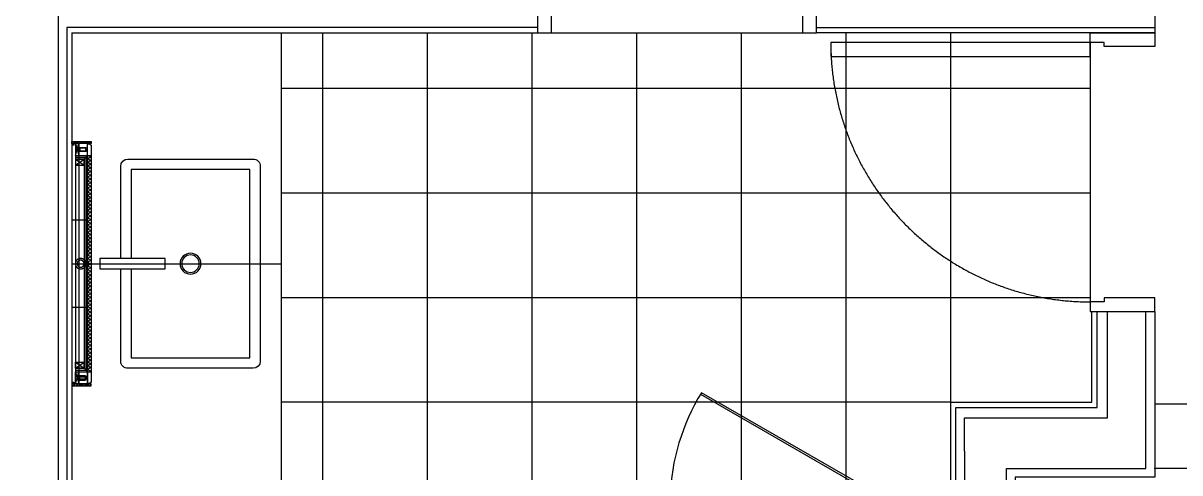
# Model space of a CAD drawing. Header units: millimetres. Extents: x 10000 to 302800, y 6800 to 229018.
# Drawn here: x 209778 to 213095, y 155864 to 157154 of the extents above; entities that cross this region are included whole.
import ezdxf

# ---------------------------------------------------------------- set-up
doc = ezdxf.new("R2010")
doc.units = ezdxf.units.MM
doc.header["$LTSCALE"] = 400
doc.header["$MEASUREMENT"] = 0
doc.linetypes.add('X-ROOM TYPE-SR-1.3+1.7Bay$0$HIDDEN', pattern=[0.375, 0.25, -0.125])
doc.linetypes.add('X-ROOM TYPE-SR-1.3+1.7Bay$0$X-ROOM TYPE-SR-2bay_1$0$PHANTOM2', pattern=[1.25, 0.625, -0.125, 0.125, -0.125, 0.125, -0.125])
doc.layers.get('0').update_dxf_attribs({"linetype": 'CONTINUOUS'})
for name, color, linetype in [('A-DIM1', 7, 'CONTINUOUS'), ('X-EXT_8F$0$A-254', 254, 'CONTINUOUS'), ('X-ROOM TYPE-SR-1.3+1.7Bay$0$.WA_Built-in', 252, 'CONTINUOUS'), ('X-ROOM TYPE-SR-1.3+1.7Bay$0$.WA_Built-in_Lower', 252, 'CONTINUOUS'), ('X-ROOM TYPE-SR-1.3+1.7Bay$0$.WA_Door Swing', 252, 'CONTINUOUS'), ('X-ROOM TYPE-SR-1.3+1.7Bay$0$.WA_Floor-Fin', 252, 'CONTINUOUS'), ('X-ROOM TYPE-SR-1.3+1.7Bay$0$.WA_Framing', 252, 'CONTINUOUS'), ('X-ROOM TYPE-SR-1.3+1.7Bay$0$.WA_GLASSDOOR', 252, 'CONTINUOUS'), ('X-ROOM TYPE-SR-1.3+1.7Bay$0$.WA_Light', 252, 'CONTINUOUS'), ('X-ROOM TYPE-SR-1.3+1.7Bay$0$.WA_M ETAL', 252, 'CONTINUOUS'), ('X-ROOM TYPE-SR-1.3+1.7Bay$0$.WA_Sani', 252, 'CONTINUOUS'), ('X-ROOM TYPE-SR-1.3+1.7Bay$0$.WA_Sani-Fix', 252, 'CONTINUOUS'), ('X-ROOM TYPE-SR-1.3+1.7Bay$0$.WA_Wall-Finish', 252, 'CONTINUOUS'), ('X-ROOM TYPE-SR-1.3+1.7Bay$0$A-WALD', 7, 'CONTINUOUS'), ('X-ROOM TYPE-SR-1.3+1.7Bay$0$X-ROOM TYPE-SR-2bay_1$0$.WA_Sani-Fix', 252, 'CONTINUOUS'), ('X-ROOM TYPE-SR-1.3+1.7Bay$0$X-ROOM TYPE-SR-2bay_1$0$__Door-bomba', 252, 'CONTINUOUS'), ('X-ROOM TYPE-SR-1.3+1.7Bay$0$X-ROOM TYPE-SR-2bay_1$0$X-ROOM TYPE-SR-1.3+1.7Bay$0$__Door-bomba', 252, 'CONTINUOUS')]:
    doc.layers.add(name, color=color, linetype=linetype)

# ---------------------------------------------------------------- blocks, each defined once
blk = doc.blocks.new('X-EXT_8F')
at = {"layer": 'X-EXT_8F$0$A-254'}
h = blk.add_hatch(dxfattribs=at)
h.set_pattern_fill('LINE', color=252, scale=100, angle=90)
h.set_pattern_definition([(90, (0, 0), (-317.5, 2e-14), [])])
edge = h.paths.add_edge_path()
edge.add_line((214444.8, 68021.2), (188877.6, 70521.2))
edge.add_line((188877.6, 70521.2), (174255.5, 70521.2))
edge.add_arc((174255.5, 68371.2), 2150, 90, 167)
edge.add_line((172160.6, 68854.9), (172053.9, 68392.8))
edge.add_arc((174148.8, 67909.2), 2150, 167, 180)
edge.add_line((171998.8, 67909.2), (171998.8, 38021.2))
edge.add_arc((174148.8, 38021.2), 2150, 180, 270)
edge.add_line((174148.8, 35871.2), (195098.8, 35871.2))
edge.add_line((195098.8, 35871.2), (195098.8, 36521.2))
edge.add_line((195098.8, 36521.2), (174648.8, 36521.2))
edge.add_arc((174648.8, 38021.2), 1500, 180, 270, ccw=False)
edge.add_line((173148.8, 38021.2), (173148.8, 67371.2))
edge.add_arc((174648.8, 67371.2), 1500, 90, 180, ccw=False)
edge.add_line((174648.8, 68871.2), (187974.8, 68871.2))
edge.add_line((187974.8, 68871.2), (202089.9, 68021.2))
edge.add_line((202089.9, 68021.2), (214444.8, 68021.2))
blk = doc.blocks.new('X-ROOM TYPE-SR-1.3+1.7Bay$0$A$C1701355A')
at = {"layer": 'X-ROOM TYPE-SR-1.3+1.7Bay$0$.WA_Light', "linetype": 'X-ROOM TYPE-SR-1.3+1.7Bay$0$HIDDEN', "ltscale": 10}
for points in [[(-29.5, -5.6), (-12.1, 11.7), (-2.9, 2.5), (-20.4, -14.9), (-22.4, -14.3), (-28.5, -8.3), (-29.5, -5.6)], [(-18.1, -14.2), (-1, 2.9), (-11.8, 13.8), (-28.8, -3.2)], [(-27.3, -6.2), (-12, 9.1), (-5.8, 2.9), (-21.2, -12.3)], [(-29.5, -5.6), (-27.3, -6.2), (-21.2, -12.3), (-20.3, -14.8)], [(-16, -7.2), (-14.3, -8.9)], [(-8.7, 0), (-7.1, -1.7)]]:
    blk.add_lwpolyline(points, dxfattribs=at)
blk.add_lwpolyline([(-22.3, -11.2), (-26, -7.5), (-24.6, -6.1), (-20.9, -9.8)], close=True, dxfattribs=at)
blk = doc.blocks.new('X-ROOM TYPE-SR-1.3+1.7Bay$0$A$C61A5519C')
at = {"layer": 'X-ROOM TYPE-SR-1.3+1.7Bay$0$.WA_Light', "linetype": 'X-ROOM TYPE-SR-1.3+1.7Bay$0$HIDDEN', "ltscale": 10, "rotation": 44.99999999999411}
blk.add_blockref('X-ROOM TYPE-SR-1.3+1.7Bay$0$A$C1701355A', (6.3, 9.1), dxfattribs=at)
blk = doc.blocks.new('X-ROOM TYPE-SR-1.3+1.7Bay$0$mr')
at = {"layer": 'X-ROOM TYPE-SR-1.3+1.7Bay$0$.WA_M ETAL'}
h = blk.add_hatch(dxfattribs=at)
h.set_pattern_fill('ANSI32', color=256, scale=15, angle=-90)
h.set_pattern_definition([(315, (-23359.6275, 437694.648), (3.977475644, 3.977475644), []), (315, (-23359.6275, 437691.996), (3.977475644, 3.977475644), [])])
h.paths.add_polyline_path([(-55, 350), (-55, 345), (0, 345), (0, 350)])
h = blk.add_hatch(dxfattribs=at)
h.set_pattern_fill('NET', color=256, scale=60, angle=-45)
h.set_pattern_definition([(315, (2329112.2085, 3855536.917), (5.303300859, 5.303300859), []), (45, (2329112.2085, 3855536.917), (-5.303300859, 5.303300859), [])])
h.paths.add_polyline_path([(-45, 310), (-55, 310), (-55, -310), (-45, -310)])
h = blk.add_hatch(dxfattribs=at)
h.set_pattern_fill('ANSI32', color=256, scale=15, angle=-90)
h.set_pattern_definition([(315, (-23359.6275, 437574.648), (3.977475644, 3.977475644), []), (315, (-23359.6275, 437571.996), (3.977475644, 3.977475644), [])])
h.paths.add_polyline_path([(-55, -350), (-55, -345), (0, -345), (0, -350)])
at = {"layer": 'X-ROOM TYPE-SR-1.3+1.7Bay$0$.WA_Framing', "linetype": 'X-ROOM TYPE-SR-1.3+1.7Bay$0$HIDDEN', "ltscale": 20}
for p, q in [((-10, 345), (-20, 310)), ((-10, 310), (-20, 345)), ((-35, 300), (-35, 282.5)), ((-10, 300), (-35, 282.5)), ((-10, 282.5), (-35, 300)), ((-35, -300), (-35, -282.5)), ((-10, -300), (-35, -282.5)), ((-10, -282.5), (-35, -300)), ((-20, -345), (-20, -310)), ((-10, -345), (-20, -310)), ((-10, -310), (-20, -345))]:
    blk.add_line(p, q, dxfattribs=at)
at = {"layer": 'X-ROOM TYPE-SR-1.3+1.7Bay$0$.WA_Framing', "ltscale": 20}
for p, q in [((-35, 300), (-45, 310)), ((-40, 305), (-40, -305)), ((-40, 305), (-10, 305)), ((-35, -300), (-45, -310)), ((-10, -305), (-40, -305))]:
    blk.add_line(p, q, dxfattribs=at)
at = {"layer": 'X-ROOM TYPE-SR-1.3+1.7Bay$0$.WA_Framing', "linetype": 'X-ROOM TYPE-SR-1.3+1.7Bay$0$HIDDEN', "ltscale": 20}
for points in [[(-10, 345), (-10, 310), (-20, 310), (-20, 345)], [(-10, 300), (-10, 282.5), (-35, 282.5), (-35, 300)], [(-10, -300), (-10, -282.5), (-35, -282.5), (-35, -300)], [(-10, -345), (-10, -310), (-20, -310), (-20, -345)]]:
    blk.add_lwpolyline(points, close=True, dxfattribs=at)
at = {"layer": 'X-ROOM TYPE-SR-1.3+1.7Bay$0$.WA_M ETAL'}
for p, q in [((-45, 310), (-55, 310)), ((-45, -310), (-55, -310))]:
    blk.add_line(p, q, dxfattribs=at)
for points in [[(-55, 350), (-55, 345), (0, 345), (0, 350)], [(-50, 344), (-55, 340), (-55, -340), (-50, -344), (-45, -344), (-45, 344)], [(-55, -350), (-55, -345), (0, -345), (0, -350)]]:
    blk.add_lwpolyline(points, close=True, dxfattribs=at)
at = {"layer": 'X-ROOM TYPE-SR-1.3+1.7Bay$0$.WA_M ETAL', "linetype": 'X-ROOM TYPE-SR-1.3+1.7Bay$0$HIDDEN', "ltscale": 50}
for points in [[(-45, 125), (0, 125)], [(0, -125), (-45, -125)]]:
    blk.add_lwpolyline(points, dxfattribs=at)
at = {"layer": 'X-ROOM TYPE-SR-1.3+1.7Bay$0$.WA_Wall-Finish'}
for p, q in [((-20, 345), (-20, 310)), ((-20, 345), (-20, 310)), ((-10, 345), (-10, -325)), ((0, 340), (0, -340)), ((-10, 310), (-45, 310)), ((-45, 310), (-45, -344)), ((-10, 300), (-35, 300)), ((-35, 300), (-35, -300)), ((-10, -310), (-45, -310)), ((-10, -300), (-35, -300)), ((-20, -310), (-20, -345))]:
    blk.add_line(p, q, dxfattribs=at)
for points in [[(0, 345), (-5, 345), (-5, 340), (0, 340)], [(0, -340), (-5, -340), (-5, -345), (0, -345)]]:
    blk.add_lwpolyline(points, dxfattribs=at)
at = {"layer": 'X-ROOM TYPE-SR-1.3+1.7Bay$0$.WA_Built-in', "yscale": 0.7999999999999988, "rotation": 270}
for p, xscale, zscale in [((-28.4, 324.2), 0.7999999999999988, 0.7999999999999988), ((-28.4, -324.2), -0.7999999999999988, 0.7999999999999989)]:
    blk.add_blockref('X-ROOM TYPE-SR-1.3+1.7Bay$0$A$C61A5519C', p, dxfattribs=dict(at, xscale=xscale, zscale=zscale))
blk = doc.blocks.new('X-ROOM TYPE-SR-1.3+1.7Bay$0$A$C1CB516A0')
at = {"layer": 'X-ROOM TYPE-SR-1.3+1.7Bay$0$.WA_Built-in', "linetype": 'X-ROOM TYPE-SR-1.3+1.7Bay$0$HIDDEN', "ltscale": 50}
blk.add_lwpolyline([(13.5, 35, -0.000893), (14.5, 35), (695, 35)], format="xyb", dxfattribs=at)
at = {"layer": 'X-ROOM TYPE-SR-1.3+1.7Bay$0$.WA_M ETAL', "linetype": 'X-ROOM TYPE-SR-1.3+1.7Bay$0$HIDDEN', "ltscale": 25}
for radius in [15, 10]:
    blk.add_circle((350, 30), radius, dxfattribs=at)
at = {"layer": 'X-ROOM TYPE-SR-1.3+1.7Bay$0$.WA_Sani', "rotation": 90}
blk.add_blockref('X-ROOM TYPE-SR-1.3+1.7Bay$0$mr', (350, 55), dxfattribs=at)
blk = doc.blocks.new('X-ROOM TYPE-SR-1.3+1.7Bay$0$wash basin')
at = {"layer": 'X-ROOM TYPE-SR-1.3+1.7Bay$0$.WA_Sani-Fix', "ltscale": 250}
blk.add_lwpolyline([(-15, 332.9), (-15, 520), (15, 520), (15, 332.9)], close=True, dxfattribs=at)
blk.add_lwpolyline([(-15, 460), (-280, 460, 0.414213), (-300, 440), (-300, 80, 0.414214), (-280, 60), (280, 60, 0.414213), (300, 80), (300, 440, 0.414214), (280, 460), (15, 460)], format="xyb", dxfattribs=at)
blk.add_lwpolyline([(15, 430), (270, 430), (270, 90), (-270, 90), (-270, 430), (-15, 430)], dxfattribs=at)
for radius in [30, 25]:
    blk.add_circle((0, 260), radius, dxfattribs=at)
at = {"layer": 'X-ROOM TYPE-SR-1.3+1.7Bay$0$X-ROOM TYPE-SR-2bay_1$0$.WA_Sani-Fix', "ltscale": 250}
blk.add_line((0, 600), (0, 0), dxfattribs=at)
blk = doc.blocks.new('X-ROOM TYPE-SR-1.3+1.7Bay$0$DOOR-800(WET)')
at = {"color": 8, "linetype": 'X-ROOM TYPE-SR-1.3+1.7Bay$0$X-ROOM TYPE-SR-2bay_1$0$PHANTOM2', "ltscale": 200}
blk.add_arc((-92.5, -28), 744, 180, 270, dxfattribs=at)
at = {"layer": 'X-ROOM TYPE-SR-1.3+1.7Bay$0$.WA_Floor-Fin'}
blk.add_line((-92.5, -28), (-92.5, -772), dxfattribs=at)
at = {"layer": 'X-ROOM TYPE-SR-1.3+1.7Bay$0$X-ROOM TYPE-SR-2bay_1$0$__Door-bomba'}
for points in [[(92.5, 0), (92.5, -40), (-52.5, -40), (-52.5, -28), (-92.5, -28), (-92.5, 0)], [(-92.5, -28), (-836.5, -28), (-836.5, -68), (-92.5, -68)], [(92.5, -800), (92.5, -760), (-52.5, -760), (-52.5, -772), (-92.5, -772), (-92.5, -800)]]:
    blk.add_lwpolyline(points, close=True, dxfattribs=at)
blk = doc.blocks.new('X-ROOM TYPE-SR-1.3+1.7Bay')
at = {"layer": 'X-ROOM TYPE-SR-1.3+1.7Bay$0$.WA_Built-in_Lower', "ltscale": 250}
blk.add_line((205738.7, 61661.2), (205738.7, 60336.2), dxfattribs=at)
at = {"layer": 'X-ROOM TYPE-SR-1.3+1.7Bay$0$.WA_Floor-Fin'}
for p, q in [((205858.7, 60336.2), (205858.7, 61661.2)), ((206158.7, 60336.2), (206158.7, 61661.2)), ((206458.7, 60336.2), (206458.7, 61661.2)), ((206513.8, 61661.2), (207233.8, 61661.2)), ((206758.7, 58916.2), (206758.7, 61661.2)), ((207058.7, 58916.2), (207058.7, 61661.2)), ((207358.7, 58916.2), (207358.7, 61661.2)), ((207658.7, 60601.2), (207658.7, 61661.2)), ((208058.8, 61501.2), (205738.7, 61501.2)), ((208058.8, 61201.2), (205738.7, 61201.2)), ((208058.8, 60901.2), (205738.7, 60901.2)), ((207658.7, 60601.2), (205738.7, 60601.2)), ((209393.8, 60596.2), (208243.8, 60596.2)), ((209393.8, 60411.2), (208242, 60411.2))]:
    blk.add_line(p, q, dxfattribs=at)
at = {"layer": 'X-ROOM TYPE-SR-1.3+1.7Bay$0$.WA_GLASSDOOR', "ltscale": 250}
blk.add_lwpolyline([(206941.7, 60624.4), (207461.3, 60324.4), (207463.8, 60328.7), (206944.2, 60628.7)], close=True, dxfattribs=at)
blk.add_arc((207463.9, 60308.5), 610.4, 148.3629, 178.1038, dxfattribs=at)
at = {"layer": 'X-ROOM TYPE-SR-1.3+1.7Bay$0$.WA_Wall-Finish'}
for p, q in [((206473.8, 61676.2), (205123.8, 61676.2)), ((205123.8, 61676.2), (205123.8, 59496.2)), ((208078.8, 60586.2), (208078.8, 60861.2))]:
    blk.add_line(p, q, dxfattribs=at)
at = {"layer": 'X-ROOM TYPE-SR-1.3+1.7Bay$0$.WA_Wall-Finish', "ltscale": 2}
for p, q in [((205138.8, 61661.2), (205138.8, 59511.2)), ((208063.8, 60601.2), (208063.8, 60861.2)), ((207658.7, 58916.2), (207658.7, 60601.2)), ((207658.7, 60601.2), (208063.8, 60601.2))]:
    blk.add_line(p, q, dxfattribs=at)
blk.add_lwpolyline([(207273.8, 63146.2), (208243.8, 63146.2), (208243.8, 61661.2), (207273.8, 61661.2), (207273.8, 61846.2), (208073.8, 61846.2), (208073.8, 62976.2), (207273.8, 62976.2), (207273.8, 63146.2)], dxfattribs=at)
at = {"layer": 'X-ROOM TYPE-SR-1.3+1.7Bay$0$.WA_Wall-Finish'}
for points in [[(207273.8, 61676.2), (208243.8, 61676.2)], [(205138.8, 61661.2), (206473.8, 61661.2)], [(207673.7, 58901.2), (207673.7, 60431.2), (207673.7, 60431.2), (207673.7, 60586.2), (208078.8, 60586.2), (208078.8, 60861.2)], [(208243.8, 60861.2), (208243.8, 60386.2), (207843.7, 60386.2), (207843.7, 58896.2), (208291, 58896.2)]]:
    blk.add_lwpolyline(points, dxfattribs=at)
at = {"layer": 'X-ROOM TYPE-SR-1.3+1.7Bay$0$A-WALD'}
for points in [[(205098.8, 67821.2), (205098.8, 58871.2), (208291, 58871.2)], [(207698.7, 60461.2), (207698.7, 60461.2), (207698.7, 60556.2), (208108.8, 60556.2), (208108.8, 60861.2)], [(207818.7, 58871.2), (207818.7, 60411.2), (208218.8, 60411.2), (208218.8, 60861.2)], [(207698.7, 60461.2), (207698.7, 58871.2)]]:
    blk.add_lwpolyline(points, dxfattribs=at)
at = {"layer": 'X-ROOM TYPE-SR-1.3+1.7Bay$0$X-ROOM TYPE-SR-2bay_1$0$X-ROOM TYPE-SR-1.3+1.7Bay$0$__Door-bomba'}
blk.add_lwpolyline([(207233.8, 61846.2), (207233.8, 61783.7), (207243.8, 61783.7), (207243.8, 61723.7), (207233.8, 61723.7), (207233.8, 61661.2), (207273.8, 61661.2), (207273.8, 61846.2), (207233.8, 61846.2)], dxfattribs=at)
at = {"layer": 'X-ROOM TYPE-SR-1.3+1.7Bay$0$X-ROOM TYPE-SR-2bay_1$0$X-ROOM TYPE-SR-1.3+1.7Bay$0$__Door-bomba', "elevation": 0}
blk.add_lwpolyline([(206513.8, 61723.7), (206473.8, 61723.7), (206473.8, 61661.2), (206513.8, 61661.2)], close=True, dxfattribs=at)
at = {"layer": 'X-ROOM TYPE-SR-1.3+1.7Bay$0$.WA_Door Swing'}
blk.add_blockref('X-ROOM TYPE-SR-1.3+1.7Bay$0$DOOR-800(WET)', (208151.3, 61661.2), dxfattribs=at)
at = {"layer": 'X-ROOM TYPE-SR-1.3+1.7Bay$0$.WA_Sani', "ltscale": 100, "xscale": -1.000000000000001, "rotation": 90}
blk.add_blockref('X-ROOM TYPE-SR-1.3+1.7Bay$0$A$C1CB516A0', (205193.7, 61348.7), dxfattribs=at)
at = {"layer": 'X-ROOM TYPE-SR-1.3+1.7Bay$0$.WA_Sani-Fix', "ltscale": 250, "xscale": -1.000000000000001, "rotation": 90}
blk.add_blockref('X-ROOM TYPE-SR-1.3+1.7Bay$0$wash basin', (205738.7, 60998.7), dxfattribs=at)
blk = doc.blocks.new('X-INT-HOTEL-8F')
blk.add_blockref('X-ROOM TYPE-SR-1.3+1.7Bay', (0, 0))
blk = doc.blocks.new('X-BASE-8F')
blk.add_blockref('X-EXT_8F', (0, 0))
blk.add_blockref('X-INT-HOTEL-8F', (0, 0))

msp = doc.modelspace()

# ---------------------------------------------------------------- block references
at = {"layer": 'A-DIM1'}
msp.add_blockref('X-BASE-8F', (4779.3, 95465.6), dxfattribs=at)

doc.saveas('drawing.dxf')
